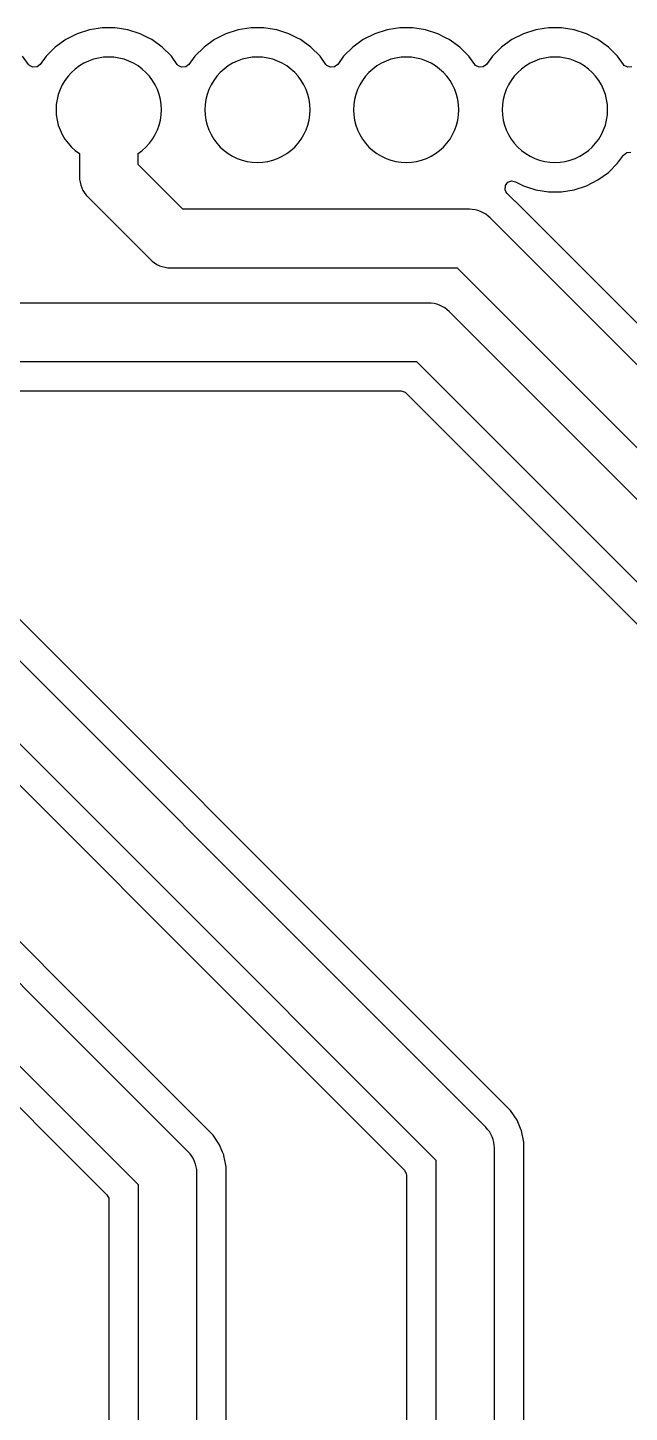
# Model space of a CAD drawing. Header units: metres. Extents: x 85.4 to 154.6, y -104.6 to -40.4.
# Drawn here: x 100.76 to 111.03, y -92.24 to -68.6 of the extents above; entities that cross this region are included whole.
import ezdxf

# ---------------------------------------------------------------- set-up
doc = ezdxf.new("R2010")
doc.units = ezdxf.units.M

msp = doc.modelspace()

# ---------------------------------------------------------------- linework, layer by layer
for points in [[(111.075, -69.269), (111.005, -69.275), (110.944, -69.243), (110.93, -69.227), (110.829, -69.087), (110.829, -69.087), (110.829, -69.087), (110.829, -69.087), (110.829, -69.087), (110.829, -69.087), (110.829, -69.087), (110.829, -69.087), (110.829, -69.087), (110.829, -69.087), (110.829, -69.087), (110.829, -69.087), (110.829, -69.087), (110.829, -69.087), (110.829, -69.087), (110.673, -68.931), (110.673, -68.931), (110.673, -68.931), (110.673, -68.931), (110.673, -68.931), (110.673, -68.931), (110.673, -68.931), (110.673, -68.931), (110.673, -68.931), (110.673, -68.931), (110.673, -68.931), (110.673, -68.931), (110.673, -68.931), (110.673, -68.931), (110.673, -68.931), (110.494, -68.802), (110.494, -68.802), (110.494, -68.802), (110.494, -68.802), (110.494, -68.802), (110.494, -68.802), (110.494, -68.802), (110.494, -68.802), (110.494, -68.802), (110.494, -68.802), (110.494, -68.802), (110.494, -68.802), (110.494, -68.802), (110.431, -68.77), (110.298, -68.702), (110.298, -68.702), (110.298, -68.702), (110.298, -68.702), (110.298, -68.702), (110.298, -68.702), (110.298, -68.702), (110.298, -68.702), (110.298, -68.702), (110.298, -68.702), (110.298, -68.702), (110.298, -68.702), (110.298, -68.702), (110.298, -68.702), (110.298, -68.702), (110.298, -68.702), (110.298, -68.702), (110.298, -68.702), (110.298, -68.702), (110.088, -68.634), (110.088, -68.634), (110.088, -68.634), (110.088, -68.634), (110.088, -68.634), (110.088, -68.634), (110.088, -68.634), (110.088, -68.634), (110.088, -68.634), (110.088, -68.634), (110.088, -68.634), (110.088, -68.634), (110.088, -68.634), (110.088, -68.634), (109.979, -68.616), (109.87, -68.599), (109.87, -68.599), (109.87, -68.599), (109.87, -68.599), (109.87, -68.599), (109.87, -68.599), (109.87, -68.599), (109.87, -68.599), (109.87, -68.599), (109.87, -68.599), (109.87, -68.599), (109.87, -68.599), (109.87, -68.599), (109.87, -68.599), (109.65, -68.599), (109.65, -68.599), (109.65, -68.599), (109.65, -68.599), (109.65, -68.599), (109.65, -68.599), (109.65, -68.599), (109.65, -68.599), (109.65, -68.599), (109.65, -68.599), (109.65, -68.599), (109.65, -68.599), (109.65, -68.599), (109.65, -68.599), (109.577, -68.611), (109.432, -68.634), (109.432, -68.634), (109.432, -68.634), (109.432, -68.634), (109.432, -68.634), (109.432, -68.634), (109.432, -68.634), (109.432, -68.634), (109.432, -68.634), (109.432, -68.634), (109.432, -68.634), (109.432, -68.634), (109.432, -68.634), (109.432, -68.634), (109.222, -68.702), (109.222, -68.702), (109.222, -68.702), (109.222, -68.702), (109.222, -68.702), (109.222, -68.702), (109.222, -68.702), (109.222, -68.702), (109.222, -68.702), (109.222, -68.702), (109.222, -68.702), (109.222, -68.702), (109.222, -68.702), (109.222, -68.702), (109.222, -68.702), (109.222, -68.702), (109.222, -68.702), (109.222, -68.702), (109.222, -68.702), (109.026, -68.802), (109.026, -68.802), (109.026, -68.802), (109.026, -68.802), (109.026, -68.802), (109.026, -68.802), (109.026, -68.802), (109.026, -68.802), (109.026, -68.802), (109.026, -68.802), (109.026, -68.802), (109.026, -68.802), (109.026, -68.802), (109.026, -68.802), (108.847, -68.931), (108.847, -68.931), (108.847, -68.931), (108.847, -68.931), (108.847, -68.931), (108.847, -68.931), (108.847, -68.931), (108.847, -68.931), (108.847, -68.931), (108.847, -68.931), (108.847, -68.931), (108.847, -68.931), (108.847, -68.931), (108.847, -68.931), (108.847, -68.931), (108.691, -69.087), (108.691, -69.087), (108.691, -69.087), (108.691, -69.087), (108.691, -69.087), (108.691, -69.087), (108.691, -69.087), (108.691, -69.087), (108.691, -69.087), (108.691, -69.087), (108.691, -69.087), (108.691, -69.087), (108.691, -69.087), (108.691, -69.087), (108.691, -69.087), (108.59, -69.227), (108.535, -69.269), (108.465, -69.275), (108.404, -69.243), (108.39, -69.227), (108.289, -69.087), (108.289, -69.087), (108.289, -69.087), (108.289, -69.087), (108.289, -69.087), (108.289, -69.087), (108.289, -69.087), (108.289, -69.087), (108.289, -69.087), (108.289, -69.087), (108.289, -69.087), (108.289, -69.087), (108.289, -69.087), (108.289, -69.087), (108.289, -69.087), (108.133, -68.931), (108.133, -68.931), (108.133, -68.931), (108.133, -68.931), (108.133, -68.931), (108.133, -68.931), (108.133, -68.931), (108.133, -68.931), (108.133, -68.931), (108.133, -68.931), (108.133, -68.931), (108.133, -68.931), (108.133, -68.931), (108.133, -68.931), (108.133, -68.931), (107.954, -68.802), (107.954, -68.802), (107.954, -68.802), (107.954, -68.802), (107.954, -68.802), (107.954, -68.802), (107.954, -68.802), (107.954, -68.802), (107.954, -68.802), (107.954, -68.802), (107.954, -68.802), (107.954, -68.802), (107.954, -68.802), (107.891, -68.77), (107.758, -68.702), (107.758, -68.702), (107.758, -68.702), (107.758, -68.702), (107.758, -68.702), (107.758, -68.702), (107.758, -68.702), (107.758, -68.702), (107.758, -68.702), (107.758, -68.702), (107.758, -68.702), (107.758, -68.702), (107.758, -68.702), (107.758, -68.702), (107.758, -68.702), (107.758, -68.702), (107.758, -68.702), (107.758, -68.702), (107.758, -68.702), (107.548, -68.634), (107.548, -68.634), (107.548, -68.634), (107.548, -68.634), (107.548, -68.634), (107.548, -68.634), (107.548, -68.634), (107.548, -68.634), (107.548, -68.634), (107.548, -68.634), (107.548, -68.634), (107.548, -68.634), (107.548, -68.634), (107.548, -68.634), (107.439, -68.616), (107.33, -68.599), (107.33, -68.599), (107.33, -68.599), (107.33, -68.599), (107.33, -68.599), (107.33, -68.599), (107.33, -68.599), (107.33, -68.599), (107.33, -68.599), (107.33, -68.599), (107.33, -68.599), (107.33, -68.599), (107.33, -68.599), (107.33, -68.599), (107.11, -68.599), (107.11, -68.599), (107.11, -68.599), (107.11, -68.599), (107.11, -68.599), (107.11, -68.599), (107.11, -68.599), (107.11, -68.599), (107.11, -68.599), (107.11, -68.599), (107.11, -68.599), (107.11, -68.599), (107.11, -68.599), (107.11, -68.599), (107.037, -68.611), (106.892, -68.634), (106.892, -68.634), (106.892, -68.634), (106.892, -68.634), (106.892, -68.634), (106.892, -68.634), (106.892, -68.634), (106.892, -68.634), (106.892, -68.634), (106.892, -68.634), (106.892, -68.634), (106.892, -68.634), (106.892, -68.634), (106.892, -68.634), (106.682, -68.702), (106.682, -68.702), (106.682, -68.702), (106.682, -68.702), (106.682, -68.702), (106.682, -68.702), (106.682, -68.702), (106.682, -68.702), (106.682, -68.702), (106.682, -68.702), (106.682, -68.702), (106.682, -68.702), (106.682, -68.702), (106.682, -68.702), (106.682, -68.702), (106.682, -68.702), (106.682, -68.702), (106.682, -68.702), (106.682, -68.702), (106.486, -68.802), (106.486, -68.802), (106.486, -68.802), (106.486, -68.802), (106.486, -68.802), (106.486, -68.802), (106.486, -68.802), (106.486, -68.802), (106.486, -68.802), (106.486, -68.802), (106.486, -68.802), (106.486, -68.802), (106.486, -68.802), (106.486, -68.802), (106.307, -68.931), (106.307, -68.931), (106.307, -68.931), (106.307, -68.931), (106.307, -68.931), (106.307, -68.931), (106.307, -68.931), (106.307, -68.931), (106.307, -68.931), (106.307, -68.931), (106.307, -68.931), (106.307, -68.931), (106.307, -68.931), (106.307, -68.931), (106.307, -68.931), (106.151, -69.087), (106.151, -69.087), (106.151, -69.087), (106.151, -69.087), (106.151, -69.087), (106.151, -69.087), (106.151, -69.087), (106.151, -69.087), (106.151, -69.087), (106.151, -69.087), (106.151, -69.087), (106.151, -69.087), (106.151, -69.087), (106.151, -69.087), (106.151, -69.087), (106.05, -69.227), (105.995, -69.269), (105.925, -69.275), (105.864, -69.243), (105.85, -69.227), (105.749, -69.087), (105.749, -69.087), (105.749, -69.087), (105.749, -69.087), (105.749, -69.087), (105.749, -69.087), (105.749, -69.087), (105.749, -69.087), (105.749, -69.087), (105.749, -69.087), (105.749, -69.087), (105.749, -69.087), (105.749, -69.087), (105.749, -69.087), (105.749, -69.087), (105.593, -68.931), (105.593, -68.931), (105.593, -68.931), (105.593, -68.931), (105.593, -68.931), (105.593, -68.931), (105.593, -68.931), (105.593, -68.931), (105.593, -68.931), (105.593, -68.931), (105.593, -68.931), (105.593, -68.931), (105.593, -68.931), (105.593, -68.931), (105.593, -68.931), (105.414, -68.802), (105.414, -68.802), (105.414, -68.802), (105.414, -68.802), (105.414, -68.802), (105.414, -68.802), (105.414, -68.802), (105.414, -68.802), (105.414, -68.802), (105.414, -68.802), (105.414, -68.802), (105.414, -68.802), (105.414, -68.802), (105.351, -68.77), (105.218, -68.702), (105.218, -68.702), (105.218, -68.702), (105.218, -68.702), (105.218, -68.702), (105.218, -68.702), (105.218, -68.702), (105.218, -68.702), (105.218, -68.702), (105.218, -68.702), (105.218, -68.702), (105.218, -68.702), (105.218, -68.702), (105.218, -68.702), (105.218, -68.702), (105.218, -68.702), (105.218, -68.702), (105.218, -68.702), (105.218, -68.702), (105.008, -68.634), (105.008, -68.634), (105.008, -68.634), (105.008, -68.634), (105.008, -68.634), (105.008, -68.634), (105.008, -68.634), (105.008, -68.634), (105.008, -68.634), (105.008, -68.634), (105.008, -68.634), (105.008, -68.634), (105.008, -68.634), (105.008, -68.634), (104.899, -68.616), (104.79, -68.599), (104.79, -68.599), (104.79, -68.599), (104.79, -68.599), (104.79, -68.599), (104.79, -68.599), (104.79, -68.599), (104.79, -68.599), (104.79, -68.599), (104.79, -68.599), (104.79, -68.599), (104.79, -68.599), (104.79, -68.599), (104.79, -68.599), (104.57, -68.599), (104.57, -68.599), (104.57, -68.599), (104.57, -68.599), (104.57, -68.599), (104.57, -68.599), (104.57, -68.599), (104.57, -68.599), (104.57, -68.599), (104.57, -68.599), (104.57, -68.599), (104.57, -68.599), (104.57, -68.599), (104.57, -68.599), (104.497, -68.611), (104.352, -68.634), (104.352, -68.634), (104.352, -68.634), (104.352, -68.634), (104.352, -68.634), (104.352, -68.634), (104.352, -68.634), (104.352, -68.634), (104.352, -68.634), (104.352, -68.634), (104.352, -68.634), (104.352, -68.634), (104.352, -68.634), (104.352, -68.634), (104.142, -68.702), (104.142, -68.702), (104.142, -68.702), (104.142, -68.702), (104.142, -68.702), (104.142, -68.702), (104.142, -68.702), (104.142, -68.702), (104.142, -68.702), (104.142, -68.702), (104.142, -68.702), (104.142, -68.702), (104.142, -68.702), (104.142, -68.702), (104.142, -68.702), (104.142, -68.702), (104.142, -68.702), (104.142, -68.702), (104.142, -68.702), (103.946, -68.802), (103.946, -68.802), (103.946, -68.802), (103.946, -68.802), (103.946, -68.802), (103.946, -68.802), (103.946, -68.802), (103.946, -68.802), (103.946, -68.802), (103.946, -68.802), (103.946, -68.802), (103.946, -68.802), (103.946, -68.802), (103.946, -68.802), (103.767, -68.931), (103.767, -68.931), (103.767, -68.931), (103.767, -68.931), (103.767, -68.931), (103.767, -68.931), (103.767, -68.931), (103.767, -68.931), (103.767, -68.931), (103.767, -68.931), (103.767, -68.931), (103.767, -68.931), (103.767, -68.931), (103.767, -68.931), (103.767, -68.931), (103.611, -69.087), (103.611, -69.087), (103.611, -69.087), (103.611, -69.087), (103.611, -69.087), (103.611, -69.087), (103.611, -69.087), (103.611, -69.087), (103.611, -69.087), (103.611, -69.087), (103.611, -69.087), (103.611, -69.087), (103.611, -69.087), (103.611, -69.087), (103.611, -69.087), (103.51, -69.227), (103.455, -69.269), (103.385, -69.275), (103.324, -69.243), (103.31, -69.227), (103.209, -69.087), (103.209, -69.087), (103.209, -69.087), (103.209, -69.087), (103.209, -69.087), (103.209, -69.087), (103.209, -69.087), (103.209, -69.087), (103.209, -69.087), (103.209, -69.087), (103.209, -69.087), (103.209, -69.087), (103.209, -69.087), (103.209, -69.087), (103.209, -69.087), (103.053, -68.931), (103.053, -68.931), (103.053, -68.931), (103.053, -68.931), (103.053, -68.931), (103.053, -68.931), (103.053, -68.931), (103.053, -68.931), (103.053, -68.931), (103.053, -68.931), (103.053, -68.931), (103.053, -68.931), (103.053, -68.931), (103.053, -68.931), (103.053, -68.931), (102.874, -68.802), (102.874, -68.802), (102.874, -68.802), (102.874, -68.802), (102.874, -68.802), (102.874, -68.802), (102.874, -68.802), (102.874, -68.802), (102.874, -68.802), (102.874, -68.802), (102.874, -68.802), (102.874, -68.802), (102.874, -68.802), (102.811, -68.77), (102.678, -68.702), (102.678, -68.702), (102.678, -68.702), (102.678, -68.702), (102.678, -68.702), (102.678, -68.702), (102.678, -68.702), (102.678, -68.702), (102.678, -68.702), (102.678, -68.702), (102.678, -68.702), (102.678, -68.702), (102.678, -68.702), (102.678, -68.702), (102.678, -68.702), (102.678, -68.702), (102.678, -68.702), (102.678, -68.702), (102.678, -68.702), (102.468, -68.634), (102.468, -68.634), (102.468, -68.634), (102.468, -68.634), (102.468, -68.634), (102.468, -68.634), (102.468, -68.634), (102.468, -68.634), (102.468, -68.634), (102.468, -68.634), (102.468, -68.634), (102.468, -68.634), (102.468, -68.634), (102.468, -68.634), (102.359, -68.616), (102.25, -68.599), (102.25, -68.599), (102.25, -68.599), (102.25, -68.599), (102.25, -68.599), (102.25, -68.599), (102.25, -68.599), (102.25, -68.599), (102.25, -68.599), (102.25, -68.599), (102.25, -68.599), (102.25, -68.599), (102.25, -68.599), (102.25, -68.599), (102.03, -68.599), (102.03, -68.599), (102.03, -68.599), (102.03, -68.599), (102.03, -68.599), (102.03, -68.599), (102.03, -68.599), (102.03, -68.599), (102.03, -68.599), (102.03, -68.599), (102.03, -68.599), (102.03, -68.599), (102.03, -68.599), (102.03, -68.599), (101.957, -68.611), (101.812, -68.634), (101.812, -68.634), (101.812, -68.634), (101.812, -68.634), (101.812, -68.634), (101.812, -68.634), (101.812, -68.634), (101.812, -68.634), (101.812, -68.634), (101.812, -68.634), (101.812, -68.634), (101.812, -68.634), (101.812, -68.634), (101.812, -68.634), (101.602, -68.702), (101.602, -68.702), (101.602, -68.702), (101.602, -68.702), (101.602, -68.702), (101.602, -68.702), (101.602, -68.702), (101.602, -68.702), (101.602, -68.702), (101.602, -68.702), (101.602, -68.702), (101.602, -68.702), (101.602, -68.702), (101.602, -68.702), (101.602, -68.702), (101.602, -68.702), (101.602, -68.702), (101.602, -68.702), (101.602, -68.702), (101.406, -68.802), (101.406, -68.802), (101.406, -68.802), (101.406, -68.802), (101.406, -68.802), (101.406, -68.802), (101.406, -68.802), (101.406, -68.802), (101.406, -68.802), (101.406, -68.802), (101.406, -68.802), (101.406, -68.802), (101.406, -68.802), (101.406, -68.802), (101.227, -68.931), (101.227, -68.931), (101.227, -68.931), (101.227, -68.931), (101.227, -68.931), (101.227, -68.931), (101.227, -68.931), (101.227, -68.931), (101.227, -68.931), (101.227, -68.931), (101.227, -68.931), (101.227, -68.931), (101.227, -68.931), (101.227, -68.931), (101.227, -68.931), (101.071, -69.087), (101.071, -69.087), (101.071, -69.087), (101.071, -69.087), (101.071, -69.087), (101.071, -69.087), (101.071, -69.087), (101.071, -69.087), (101.071, -69.087), (101.071, -69.087), (101.071, -69.087), (101.071, -69.087), (101.071, -69.087), (101.071, -69.087), (101.071, -69.087), (100.97, -69.227), (100.915, -69.269), (100.845, -69.275), (100.784, -69.243), (100.77, -69.227), (100.669, -69.087)], [(128.898, -92.092), (108.653, -71.847), (108.617, -71.814), (108.578, -71.784), (108.536, -71.759), (108.491, -71.738), (108.445, -71.722), (108.397, -71.71), (108.349, -71.703), (108.3, -71.7), (103.407, -71.7), (103.407, -71.7), (103.407, -71.7), (103.407, -71.7), (103.407, -71.7), (103.407, -71.7), (103.407, -71.7), (103.407, -71.7), (103.407, -71.7), (103.407, -71.7), (103.407, -71.7), (103.407, -71.7), (103.407, -71.7), (103.407, -71.7), (103.407, -71.7), (103.407, -71.7), (103.407, -71.7), (103.407, -71.7), (103.407, -71.7), (103.407, -71.7), (103.407, -71.7), (103.407, -71.7), (103.407, -71.7), (103.407, -71.7), (103.407, -71.7), (103.407, -71.7), (103.407, -71.7), (103.407, -71.7), (103.407, -71.7), (103.407, -71.7), (103.407, -71.7), (103.407, -71.7), (103.407, -71.7), (103.407, -71.7), (103.407, -71.7), (103.407, -71.7), (103.407, -71.7), (103.407, -71.7), (103.407, -71.7), (103.407, -71.7), (103.407, -71.7), (103.407, -71.7), (103.407, -71.7), (103.407, -71.7), (103.407, -71.7), (103.407, -71.7), (103.407, -71.7), (103.407, -71.7), (103.407, -71.7), (103.407, -71.7), (102.64, -70.933), (102.64, -70.933), (102.64, -70.933), (102.64, -70.933), (102.64, -70.933), (102.64, -70.933), (102.64, -70.933), (102.64, -70.933), (102.64, -70.933), (102.64, -70.933), (102.64, -70.933), (102.64, -70.933), (102.64, -70.933), (102.64, -70.933), (102.64, -70.933), (102.64, -70.933), (102.64, -70.933), (102.64, -70.933), (102.64, -70.933), (102.64, -70.933), (102.64, -70.933), (102.64, -70.933), (102.64, -70.933), (102.64, -70.933), (102.64, -70.933), (102.64, -70.933), (102.64, -70.933), (102.64, -70.933), (102.64, -70.933), (102.64, -70.933), (102.64, -70.933), (102.64, -70.933), (102.64, -70.933), (102.64, -70.933), (102.64, -70.933), (102.64, -70.933), (102.64, -70.933), (102.64, -70.933), (102.64, -70.933), (102.64, -70.933), (102.64, -70.933), (102.64, -70.933), (102.64, -70.933), (102.64, -70.933), (102.64, -70.933), (102.64, -70.933), (102.64, -70.933), (102.64, -70.933), (102.64, -70.933), (102.64, -70.933), (102.64, -70.748), (102.64, -70.748), (102.64, -70.748), (102.64, -70.748), (102.64, -70.748), (102.64, -70.748), (102.64, -70.748), (102.64, -70.748), (102.64, -70.748), (102.64, -70.748), (102.64, -70.748), (102.64, -70.748), (102.64, -70.748), (102.64, -70.748), (102.64, -70.748), (102.64, -70.748), (102.64, -70.748), (102.64, -70.748), (102.64, -70.748), (102.64, -70.748), (102.64, -70.748), (102.64, -70.748), (102.64, -70.748), (102.64, -70.748), (102.64, -70.748), (102.64, -70.748), (102.64, -70.748), (102.64, -70.748), (102.64, -70.748), (102.64, -70.748), (102.64, -70.748), (102.64, -70.748), (102.64, -70.748), (102.64, -70.748), (102.64, -70.748), (102.64, -70.748), (102.64, -70.748), (102.64, -70.748), (102.64, -70.748), (102.64, -70.748), (102.64, -70.748), (102.64, -70.748), (102.64, -70.748), (102.64, -70.748), (102.64, -70.748), (102.64, -70.748), (102.64, -70.748), (102.64, -70.748), (102.64, -70.748), (102.64, -70.748), (102.64, -70.748), (102.64, -70.748), (102.64, -70.748), (102.64, -70.748), (102.64, -70.748), (102.64, -70.748), (102.64, -70.748), (102.64, -70.748), (102.64, -70.748), (102.64, -70.748), (102.64, -70.748), (102.64, -70.748), (102.711, -70.695), (102.776, -70.636), (102.835, -70.571), (102.888, -70.5), (102.933, -70.424), (102.971, -70.344), (103.001, -70.261), (103.022, -70.175), (103.035, -70.088), (103.039, -70), (103.035, -69.912), (103.022, -69.825), (103.001, -69.739), (102.971, -69.656), (102.933, -69.576), (102.888, -69.5), (102.835, -69.429), (102.776, -69.364), (102.711, -69.305), (102.64, -69.252), (102.564, -69.207), (102.484, -69.169), (102.401, -69.139), (102.315, -69.118), (102.228, -69.105), (102.14, -69.101), (102.052, -69.105), (101.965, -69.118), (101.879, -69.139), (101.796, -69.169), (101.716, -69.207), (101.64, -69.252), (101.569, -69.305), (101.504, -69.364), (101.445, -69.429), (101.392, -69.5), (101.347, -69.576), (101.309, -69.656), (101.279, -69.739), (101.258, -69.825), (101.245, -69.912), (101.241, -70), (101.245, -70.088), (101.258, -70.175), (101.279, -70.261), (101.309, -70.344), (101.347, -70.424), (101.392, -70.5), (101.445, -70.571), (101.504, -70.636), (101.569, -70.695), (101.64, -70.748), (101.64, -70.748), (101.64, -70.748), (101.64, -70.748), (101.64, -70.748), (101.64, -70.748), (101.64, -70.748), (101.64, -70.748), (101.64, -70.748), (101.64, -70.748), (101.64, -70.748), (101.64, -70.748), (101.64, -70.748), (101.64, -70.748), (101.64, -70.748), (101.64, -70.748), (101.64, -70.748), (101.64, -70.748), (101.64, -70.748), (101.64, -70.748), (101.64, -70.748), (101.64, -70.748), (101.64, -70.748), (101.64, -70.748), (101.64, -70.748), (101.64, -70.748), (101.64, -70.748), (101.64, -70.748), (101.64, -70.748), (101.64, -70.748), (101.64, -70.748), (101.64, -70.748), (101.64, -70.748), (101.64, -70.748), (101.64, -70.748), (101.64, -70.748), (101.64, -70.748), (101.64, -70.748), (101.64, -70.748), (101.64, -70.748), (101.64, -70.748), (101.64, -70.748), (101.64, -70.748), (101.64, -70.748), (101.64, -70.748), (101.64, -70.748), (101.64, -70.748), (101.64, -70.748), (101.64, -70.748), (101.64, -70.748), (101.64, -70.748), (101.64, -70.748), (101.64, -70.748), (101.64, -70.748), (101.64, -70.748), (101.64, -70.748), (101.64, -70.748), (101.64, -70.748), (101.64, -70.748), (101.64, -70.748), (101.64, -70.748)], [(105.579, -70), (105.575, -69.912), (105.562, -69.825), (105.541, -69.739), (105.511, -69.656), (105.473, -69.576), (105.428, -69.5), (105.375, -69.429), (105.316, -69.364), (105.251, -69.305), (105.18, -69.252), (105.104, -69.207), (105.024, -69.169), (104.941, -69.139), (104.855, -69.118), (104.768, -69.105), (104.68, -69.101), (104.592, -69.105), (104.505, -69.118), (104.419, -69.139), (104.336, -69.169), (104.256, -69.207), (104.18, -69.252), (104.109, -69.305), (104.044, -69.364), (103.985, -69.429), (103.932, -69.5), (103.887, -69.576), (103.849, -69.656), (103.819, -69.739), (103.798, -69.825), (103.785, -69.912), (103.781, -70), (103.785, -70.088), (103.798, -70.175), (103.819, -70.261), (103.849, -70.344), (103.887, -70.424), (103.932, -70.5), (103.985, -70.571), (104.044, -70.636), (104.109, -70.695), (104.18, -70.748), (104.256, -70.793), (104.336, -70.831), (104.419, -70.861), (104.505, -70.882), (104.592, -70.895), (104.68, -70.899), (104.768, -70.895), (104.855, -70.882), (104.941, -70.861), (105.024, -70.831), (105.104, -70.793), (105.18, -70.748), (105.251, -70.695), (105.316, -70.636), (105.375, -70.571), (105.428, -70.5), (105.473, -70.424), (105.511, -70.344), (105.541, -70.261), (105.562, -70.175), (105.575, -70.088), (105.579, -70)], [(108.119, -70), (108.115, -69.912), (108.102, -69.825), (108.081, -69.739), (108.051, -69.656), (108.013, -69.576), (107.968, -69.5), (107.915, -69.429), (107.856, -69.364), (107.791, -69.305), (107.72, -69.252), (107.644, -69.207), (107.564, -69.169), (107.481, -69.139), (107.395, -69.118), (107.308, -69.105), (107.22, -69.101), (107.132, -69.105), (107.045, -69.118), (106.959, -69.139), (106.876, -69.169), (106.796, -69.207), (106.72, -69.252), (106.649, -69.305), (106.584, -69.364), (106.525, -69.429), (106.472, -69.5), (106.427, -69.576), (106.389, -69.656), (106.359, -69.739), (106.338, -69.825), (106.325, -69.912), (106.321, -70), (106.325, -70.088), (106.338, -70.175), (106.359, -70.261), (106.389, -70.344), (106.427, -70.424), (106.472, -70.5), (106.525, -70.571), (106.584, -70.636), (106.649, -70.695), (106.72, -70.748), (106.796, -70.793), (106.876, -70.831), (106.959, -70.861), (107.045, -70.882), (107.132, -70.895), (107.22, -70.899), (107.308, -70.895), (107.395, -70.882), (107.481, -70.861), (107.564, -70.831), (107.644, -70.793), (107.72, -70.748), (107.791, -70.695), (107.856, -70.636), (107.915, -70.571), (107.968, -70.5), (108.013, -70.424), (108.051, -70.344), (108.081, -70.261), (108.102, -70.175), (108.115, -70.088), (108.119, -70)], [(110.659, -70), (110.655, -69.912), (110.642, -69.825), (110.621, -69.739), (110.591, -69.656), (110.553, -69.576), (110.508, -69.5), (110.455, -69.429), (110.396, -69.364), (110.331, -69.305), (110.26, -69.252), (110.184, -69.207), (110.104, -69.169), (110.021, -69.139), (109.935, -69.118), (109.848, -69.105), (109.76, -69.101), (109.672, -69.105), (109.585, -69.118), (109.499, -69.139), (109.416, -69.169), (109.336, -69.207), (109.26, -69.252), (109.189, -69.305), (109.124, -69.364), (109.065, -69.429), (109.012, -69.5), (108.967, -69.576), (108.929, -69.656), (108.899, -69.739), (108.878, -69.825), (108.865, -69.912), (108.861, -70), (108.865, -70.088), (108.878, -70.175), (108.899, -70.261), (108.929, -70.344), (108.967, -70.424), (109.012, -70.5), (109.065, -70.571), (109.124, -70.636), (109.189, -70.695), (109.26, -70.748), (109.336, -70.793), (109.416, -70.831), (109.499, -70.861), (109.585, -70.882), (109.672, -70.895), (109.76, -70.899), (109.848, -70.895), (109.935, -70.882), (110.021, -70.861), (110.104, -70.831), (110.184, -70.793), (110.26, -70.748), (110.331, -70.695), (110.396, -70.636), (110.455, -70.571), (110.508, -70.5), (110.553, -70.424), (110.591, -70.344), (110.621, -70.261), (110.642, -70.175), (110.655, -70.088), (110.659, -70)], [(101.64, -70.748), (101.64, -70.748), (101.64, -71.14), (101.643, -71.189), (101.65, -71.237), (101.662, -71.285), (101.678, -71.331), (101.699, -71.376), (101.724, -71.418), (101.754, -71.457), (101.787, -71.493), (102.847, -72.553), (102.883, -72.586), (102.922, -72.616), (102.964, -72.641), (103.009, -72.662), (103.055, -72.678), (103.103, -72.69), (103.151, -72.697), (103.2, -72.7), (108.093, -72.7), (108.093, -72.7), (108.093, -72.7), (108.093, -72.7), (108.093, -72.7), (108.093, -72.7), (108.093, -72.7), (108.093, -72.7), (108.093, -72.7), (108.093, -72.7), (108.093, -72.7), (108.093, -72.7), (108.093, -72.7), (108.093, -72.7), (108.093, -72.7), (108.093, -72.7), (108.093, -72.7), (108.093, -72.7), (108.093, -72.7), (108.093, -72.7), (108.093, -72.7), (108.093, -72.7), (108.093, -72.7), (108.093, -72.7), (108.093, -72.7), (108.093, -72.7), (108.093, -72.7), (108.093, -72.7), (108.093, -72.7), (108.093, -72.7), (108.093, -72.7), (108.093, -72.7), (108.093, -72.7), (108.093, -72.7), (108.093, -72.7), (108.093, -72.7), (108.093, -72.7), (108.093, -72.7), (108.093, -72.7), (108.093, -72.7), (108.093, -72.7), (108.093, -72.7), (108.093, -72.7), (108.093, -72.7), (108.093, -72.7), (108.093, -72.7), (108.093, -72.7), (108.093, -72.7), (108.093, -72.7), (108.093, -72.7), (128.045, -92.652)], [(129.322, -91.807), (109.085, -71.569), (109.077, -71.562), (108.941, -71.426), (108.924, -71.394), (108.908, -71.365), (108.913, -71.295), (108.941, -71.257), (108.955, -71.239), (109.004, -71.221), (109.02, -71.215), (109.085, -71.228), (109.222, -71.298), (109.222, -71.298), (109.222, -71.298), (109.222, -71.298), (109.222, -71.298), (109.222, -71.298), (109.222, -71.298), (109.222, -71.298), (109.222, -71.298), (109.222, -71.298), (109.222, -71.298), (109.222, -71.298), (109.222, -71.298), (109.222, -71.298), (109.222, -71.298), (109.274, -71.315), (109.432, -71.367), (109.432, -71.367), (109.432, -71.367), (109.432, -71.367), (109.432, -71.367), (109.432, -71.367), (109.432, -71.367), (109.432, -71.367), (109.432, -71.367), (109.432, -71.367), (109.432, -71.367), (109.432, -71.367), (109.432, -71.367), (109.432, -71.367), (109.65, -71.401), (109.65, -71.401), (109.65, -71.401), (109.65, -71.401), (109.65, -71.401), (109.65, -71.401), (109.65, -71.401), (109.65, -71.401), (109.65, -71.401), (109.65, -71.401), (109.65, -71.401), (109.65, -71.401), (109.65, -71.401), (109.65, -71.401), (109.87, -71.401), (109.87, -71.401), (109.87, -71.401), (109.87, -71.401), (109.87, -71.401), (109.87, -71.401), (109.87, -71.401), (109.87, -71.401), (109.87, -71.401), (109.87, -71.401), (109.87, -71.401), (109.87, -71.401), (109.87, -71.401), (109.87, -71.401), (110.088, -71.367), (110.088, -71.367), (110.088, -71.367), (110.088, -71.367), (110.088, -71.367), (110.088, -71.367), (110.088, -71.367), (110.088, -71.367), (110.088, -71.367), (110.088, -71.367), (110.088, -71.367), (110.088, -71.367), (110.088, -71.367), (110.088, -71.367), (110.298, -71.298), (110.298, -71.298), (110.298, -71.298), (110.298, -71.298), (110.298, -71.298), (110.298, -71.298), (110.298, -71.298), (110.298, -71.298), (110.298, -71.298), (110.298, -71.298), (110.298, -71.298), (110.298, -71.298), (110.298, -71.298), (110.298, -71.298), (110.494, -71.198), (110.494, -71.198), (110.494, -71.198), (110.494, -71.198), (110.494, -71.198), (110.494, -71.198), (110.494, -71.198), (110.494, -71.198), (110.494, -71.198), (110.494, -71.198), (110.494, -71.198), (110.494, -71.198), (110.494, -71.198), (110.494, -71.198), (110.673, -71.069), (110.673, -71.069), (110.673, -71.069), (110.673, -71.069), (110.673, -71.069), (110.673, -71.069), (110.673, -71.069), (110.673, -71.069), (110.673, -71.069), (110.673, -71.069), (110.673, -71.069), (110.673, -71.069), (110.673, -71.069), (110.673, -71.069), (110.829, -70.913), (110.829, -70.913), (110.829, -70.913), (110.829, -70.913), (110.829, -70.913), (110.829, -70.913), (110.829, -70.913), (110.829, -70.913), (110.829, -70.913), (110.829, -70.913), (110.829, -70.913), (110.829, -70.913), (110.829, -70.913), (110.829, -70.913), (110.912, -70.798), (110.93, -70.773), (110.985, -70.731), (111.055, -70.725)], [(123.818, -89.312), (107.953, -73.447), (107.917, -73.414), (107.878, -73.384), (107.836, -73.359), (107.791, -73.338), (107.745, -73.322), (107.697, -73.31), (107.649, -73.303), (107.6, -73.3), (96.407, -73.3)], [(96.2, -74.3), (107.393, -74.3), (107.393, -74.3), (107.393, -74.3), (107.393, -74.3), (107.393, -74.3), (107.393, -74.3), (107.393, -74.3), (107.393, -74.3), (107.393, -74.3), (107.393, -74.3), (107.393, -74.3), (107.393, -74.3), (107.393, -74.3), (107.393, -74.3), (107.393, -74.3), (107.393, -74.3), (107.393, -74.3), (107.393, -74.3), (107.393, -74.3), (107.393, -74.3), (107.393, -74.3), (107.393, -74.3), (107.393, -74.3), (107.393, -74.3), (107.393, -74.3), (107.393, -74.3), (107.393, -74.3), (107.393, -74.3), (107.393, -74.3), (107.393, -74.3), (107.393, -74.3), (107.393, -74.3), (107.393, -74.3), (107.393, -74.3), (107.393, -74.3), (107.393, -74.3), (107.393, -74.3), (107.393, -74.3), (107.393, -74.3), (107.393, -74.3), (107.393, -74.3), (107.393, -74.3), (107.393, -74.3), (107.393, -74.3), (107.393, -74.3), (107.393, -74.3), (107.393, -74.3), (107.393, -74.3), (107.393, -74.3), (107.393, -74.3), (122.965, -89.872)], [(96.101, -74.801), (107.134, -74.801), (107.201, -74.821), (107.222, -74.837), (122.428, -90.043)], [(109.226, -98.437), (109.226, -87.626), (109.226, -87.626), (109.226, -87.626), (109.226, -87.626), (109.226, -87.626), (109.226, -87.626), (109.226, -87.626), (109.226, -87.626), (109.226, -87.626), (109.226, -87.626), (109.226, -87.626), (109.226, -87.626), (109.226, -87.626), (109.226, -87.626), (109.188, -87.433), (109.188, -87.433), (109.188, -87.433), (109.188, -87.433), (109.188, -87.433), (109.188, -87.433), (109.188, -87.433), (109.188, -87.433), (109.188, -87.433), (109.188, -87.433), (109.188, -87.433), (109.188, -87.433), (109.188, -87.433), (109.188, -87.433), (109.188, -87.433), (109.188, -87.433), (109.188, -87.433), (109.171, -87.393), (109.112, -87.251), (109.112, -87.251), (109.112, -87.251), (109.112, -87.251), (109.112, -87.251), (109.112, -87.251), (109.112, -87.251), (109.112, -87.251), (109.112, -87.251), (109.112, -87.251), (109.112, -87.251), (109.112, -87.251), (109.112, -87.251), (109.112, -87.251), (109.112, -87.251), (109.112, -87.251), (109.003, -87.087), (109.003, -87.087), (109.003, -87.087), (109.003, -87.087), (109.003, -87.087), (109.003, -87.087), (109.003, -87.087), (109.003, -87.087), (109.003, -87.087), (109.003, -87.087), (109.003, -87.087), (109.003, -87.087), (109.003, -87.087), (109.003, -87.087), (109.003, -87.087), (109.002, -87.087), (108.86, -86.944), (108.86, -86.944), (108.86, -86.944), (108.86, -86.944), (108.86, -86.944), (108.86, -86.944), (108.86, -86.944), (108.86, -86.944), (98.672, -76.756)], [(108.725, -98.8), (108.725, -87.725), (108.722, -87.676), (108.715, -87.628), (108.703, -87.58), (108.687, -87.534), (108.666, -87.489), (108.641, -87.447), (108.611, -87.408), (108.578, -87.372), (98.243, -77.037)], [(97.683, -77.89), (107.725, -87.932), (107.725, -87.932), (107.725, -87.932), (107.725, -87.932), (107.725, -87.932), (107.725, -87.932), (107.725, -87.932), (107.725, -87.932), (107.725, -87.932), (107.725, -87.932), (107.725, -87.932), (107.725, -87.932), (107.725, -87.932), (107.725, -87.932), (107.725, -87.932), (107.725, -87.932), (107.725, -87.932), (107.725, -87.932), (107.725, -87.932), (107.725, -87.932), (107.725, -87.932), (107.725, -87.932), (107.725, -87.932), (107.725, -87.932), (107.725, -87.932), (107.725, -87.932), (107.725, -87.932), (107.725, -87.932), (107.725, -87.932), (107.725, -87.932), (107.725, -87.932), (107.725, -87.932), (107.725, -87.932), (107.725, -87.932), (107.725, -87.932), (107.725, -87.932), (107.725, -87.932), (107.725, -87.932), (107.725, -87.932), (107.725, -87.932), (107.725, -87.932), (107.725, -87.932), (107.725, -87.932), (107.725, -87.932), (107.725, -87.932), (107.725, -87.932), (107.725, -87.932), (107.725, -87.932), (107.725, -87.932), (107.725, -87.932), (107.725, -98.8)], [(97.512, -78.427), (107.188, -88.103), (107.221, -88.165), (107.224, -88.191), (107.224, -98.437)], [(104.146, -98.437), (104.146, -88.046), (104.146, -88.046), (104.146, -88.046), (104.146, -88.046), (104.146, -88.046), (104.146, -88.046), (104.146, -88.046), (104.146, -88.046), (104.146, -88.046), (104.146, -88.046), (104.146, -88.046), (104.146, -88.046), (104.146, -88.046), (104.146, -88.046), (104.146, -88.046), (104.146, -88.046), (104.146, -88.046), (104.146, -88.046), (104.108, -87.853), (104.108, -87.853), (104.108, -87.853), (104.108, -87.853), (104.108, -87.853), (104.108, -87.853), (104.108, -87.853), (104.108, -87.853), (104.108, -87.853), (104.108, -87.853), (104.108, -87.853), (104.108, -87.853), (104.108, -87.853), (104.108, -87.853), (104.108, -87.853), (104.103, -87.842), (104.094, -87.82), (104.085, -87.8), (104.032, -87.671), (104.032, -87.671), (104.032, -87.671), (104.032, -87.671), (104.032, -87.671), (104.032, -87.671), (104.032, -87.671), (104.032, -87.671), (104.032, -87.671), (104.032, -87.671), (104.032, -87.671), (104.032, -87.671), (104.032, -87.671), (104.032, -87.671), (104.032, -87.671), (104.032, -87.671), (103.923, -87.507), (103.923, -87.507), (103.923, -87.507), (103.923, -87.507), (103.923, -87.507), (103.923, -87.507), (103.923, -87.507), (103.923, -87.507), (103.923, -87.507), (103.923, -87.507), (103.923, -87.507), (103.923, -87.507), (103.923, -87.507), (103.923, -87.507), (103.923, -87.507), (103.922, -87.507), (103.78, -87.364), (103.78, -87.364), (103.78, -87.364), (103.78, -87.364), (103.78, -87.364), (103.78, -87.364), (103.78, -87.364), (103.78, -87.364), (98.252, -81.836)], [(103.645, -98.8), (103.645, -88.145), (103.642, -88.096), (103.635, -88.048), (103.623, -88), (103.607, -87.954), (103.586, -87.909), (103.561, -87.867), (103.531, -87.828), (103.498, -87.792), (97.823, -82.117)], [(97.263, -82.97), (102.645, -88.352), (102.645, -88.352), (102.645, -88.352), (102.645, -88.352), (102.645, -88.352), (102.645, -88.352), (102.645, -88.352), (102.645, -88.352), (102.645, -88.352), (102.645, -88.352), (102.645, -88.352), (102.645, -88.352), (102.645, -88.352), (102.645, -88.352), (102.645, -88.352), (102.645, -88.352), (102.645, -88.352), (102.645, -88.352), (102.645, -88.352), (102.645, -88.352), (102.645, -88.352), (102.645, -88.352), (102.645, -88.352), (102.645, -88.352), (102.645, -88.352), (102.645, -88.352), (102.645, -88.352), (102.645, -88.352), (102.645, -88.352), (102.645, -88.352), (102.645, -88.352), (102.645, -88.352), (102.645, -88.352), (102.645, -88.352), (102.645, -88.352), (102.645, -88.352), (102.645, -88.352), (102.645, -88.352), (102.645, -88.352), (102.645, -88.352), (102.645, -88.352), (102.645, -88.352), (102.645, -88.352), (102.645, -88.352), (102.645, -88.352), (102.645, -88.352), (102.645, -88.352), (102.645, -88.352), (102.645, -88.352), (102.645, -88.352), (102.645, -98.8)], [(97.092, -83.507), (102.108, -88.523), (102.141, -88.585), (102.144, -88.611), (102.144, -98.437)]]:
    msp.add_lwpolyline(points)

doc.saveas('drawing.dxf')
